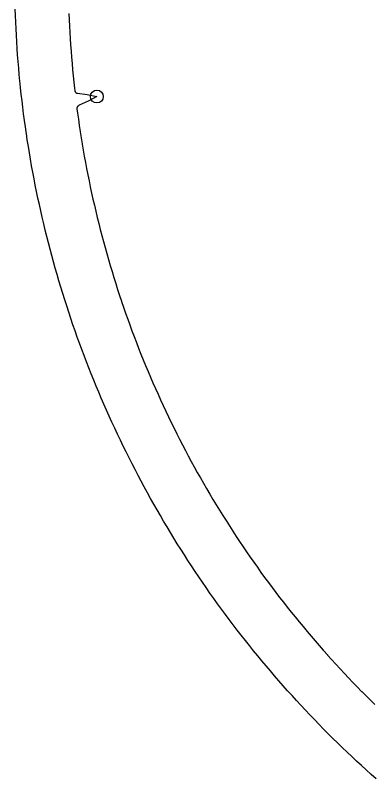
# Model space of a CAD drawing. Header units: millimetres. Extents: x -82 to 82, y -82 to 82.
# Drawn here: x -82.3 to -54.7, y -61.7 to -3 of the extents above; entities that cross this region are included whole.
import ezdxf

# ---------------------------------------------------------------- set-up
doc = ezdxf.new("R2010")
doc.units = ezdxf.units.MM
for name, color, linetype in [('CUT_INNER', 6, 'Continuous'), ('CUT_OUTER', 1, 'Continuous'), ('ENGRAVE', 7, 'Continuous')]:
    doc.layers.add(name, color=color, linetype=linetype)

msp = doc.modelspace()

# ---------------------------------------------------------------- linework, layer by layer
at = {"layer": 'CUT_INNER'}
msp.add_lwpolyline([(-78.1795, -2.8803), (-78.1604, -3.3584), (-78.1603, -3.3599), (-78.1383, -3.8379), (-78.1382, -3.8395), (-78.1133, -4.3173), (-78.1132, -4.3188), (-78.0853, -4.7965), (-78.0852, -4.798), (-78.0544, -5.2755), (-78.0543, -5.2771), (-78.0206, -5.7544), (-78.0205, -5.7559), (-77.9838, -6.233), (-77.9837, -6.2345), (-77.9441, -6.7114), (-77.944, -6.7129), (-77.9014, -7.1895), (-77.9013, -7.191), (-77.8559, -7.6674), (-77.8557, -7.6689), (-77.8074, -8.1449), (-77.8072, -8.1465), (-77.7559, -8.6222), (-77.7557, -8.6237), (-77.7375, -8.7837), (-77.7337, -8.8071), (-77.7277, -8.83), (-77.7196, -8.8523), (-77.7094, -8.8737), (-77.6972, -8.894), (-77.6831, -8.9131), (-77.6673, -8.9307), (-77.6499, -8.9468), (-77.6311, -8.9612), (-77.611, -8.9737), (-77.5898, -8.9842), (-77.5677, -8.9927), (-77.5448, -8.9991), (-77.5215, -9.0033), (-77.5176, -9.0038), (-76.7831, -9.1056), (-76.7757, -9.1069), (-76.0392, -9.2544), (-76.0341, -9.2557), (-76.0388, -9.2586), (-76.7006, -9.6135), (-76.7073, -9.6168), (-77.3808, -9.9276), (-77.382, -9.9281), (-77.4182, -9.9443), (-77.4401, -9.9555), (-77.4609, -9.9688), (-77.4802, -9.9841), (-77.4979, -10.0011), (-77.5139, -10.0199), (-77.528, -10.0401), (-77.5399, -10.0616), (-77.5498, -10.0842), (-77.5573, -10.1076), (-77.5625, -10.1317), (-77.5653, -10.1562), (-77.5657, -10.1808), (-77.5637, -10.2053), (-77.5209, -10.5278), (-77.5207, -10.5293), (-77.4548, -11.0033), (-77.4546, -11.0048), (-77.3859, -11.4783), (-77.3856, -11.4799), (-77.314, -11.9529), (-77.3137, -11.9545), (-77.2392, -12.4271), (-77.2389, -12.4286), (-77.1615, -12.9008), (-77.1612, -12.9023), (-77.0809, -13.374), (-77.0806, -13.3755), (-76.9973, -13.8467), (-76.9971, -13.8482), (-76.9109, -14.3189), (-76.9107, -14.3204), (-76.8216, -14.7906), (-76.8213, -14.7921), (-76.7294, -15.2617), (-76.7291, -15.2632), (-76.6343, -15.7322), (-76.634, -15.7337), (-76.5364, -16.2021), (-76.5361, -16.2036), (-76.4355, -16.6714), (-76.4352, -16.6729), (-76.3318, -17.1401), (-76.3314, -17.1416), (-76.2252, -17.6081), (-76.2248, -17.6096), (-76.1157, -18.0755), (-76.1153, -18.077), (-76.0034, -18.5422), (-76.003, -18.5437), (-75.8882, -19.0082), (-75.8878, -19.0097), (-75.7701, -19.4735), (-75.7697, -19.475), (-75.6492, -19.938), (-75.6488, -19.9395), (-75.5254, -20.4018), (-75.525, -20.4033), (-75.3988, -20.8649), (-75.3984, -20.8663), (-75.2694, -21.3271), (-75.269, -21.3286), (-75.1371, -21.7886), (-75.1367, -21.79), (-75.002, -22.2492), (-75.0015, -22.2506), (-74.8641, -22.709), (-74.8636, -22.7104), (-74.7233, -23.1679), (-74.7229, -23.1694), (-74.5797, -23.6259), (-74.5793, -23.6274), (-74.4334, -24.0831), (-74.4329, -24.0846), (-74.2842, -24.5394), (-74.2837, -24.5408), (-74.1322, -24.9947), (-74.1317, -24.9962), (-73.9775, -25.4491), (-73.977, -25.4506), (-73.8199, -25.9025), (-73.8194, -25.904), (-73.6596, -26.355), (-73.6591, -26.3565), (-73.4965, -26.8065), (-73.496, -26.8079), (-73.3306, -27.2569), (-73.3301, -27.2584), (-73.162, -27.7064), (-73.1615, -27.7078), (-72.9906, -28.1548), (-72.9901, -28.1562), (-72.8165, -28.6021), (-72.8159, -28.6035), (-72.6396, -29.0484), (-72.6391, -29.0498), (-72.46, -29.4935), (-72.4595, -29.4949), (-72.2777, -29.9376), (-72.2771, -29.939), (-72.0926, -30.3805), (-72.092, -30.3819), (-71.9049, -30.8223), (-71.9043, -30.8237), (-71.7144, -31.2629), (-71.7138, -31.2643), (-71.5212, -31.7023), (-71.5206, -31.7037), (-71.3254, -32.1406), (-71.3247, -32.142), (-71.1268, -32.5776), (-71.1262, -32.579), (-70.9256, -33.0134), (-70.9249, -33.0148), (-70.7217, -33.448), (-70.721, -33.4494), (-70.5151, -33.8813), (-70.5144, -33.8827), (-70.3059, -34.3134), (-70.3052, -34.3147), (-70.094, -34.7441), (-70.0933, -34.7455), (-69.8795, -35.1735), (-69.8788, -35.1749), (-69.6624, -35.6016), (-69.6617, -35.603), (-69.4426, -36.0284), (-69.4419, -36.0298), (-69.2202, -36.4538), (-69.2195, -36.4552), (-68.9953, -36.8779), (-68.9945, -36.8792), (-68.7677, -37.3005), (-68.767, -37.3019), (-68.5375, -37.7218), (-68.5368, -37.7231), (-68.3048, -38.1416), (-68.304, -38.1429), (-68.0695, -38.56), (-68.0687, -38.5613), (-67.8316, -38.9769), (-67.8308, -38.9783), (-67.5911, -39.3924), (-67.5904, -39.3937), (-67.3482, -39.8064), (-67.3474, -39.8077), (-67.1026, -40.2189), (-67.1019, -40.2202), (-66.8546, -40.6299), (-66.8538, -40.6312), (-66.604, -41.0393), (-66.6032, -41.0406), (-66.351, -41.4472), (-66.3502, -41.4485), (-66.0954, -41.8536), (-66.0946, -41.8548), (-65.8374, -42.2583), (-65.8365, -42.2596), (-65.5768, -42.6615), (-65.576, -42.6628), (-65.3138, -43.0631), (-65.313, -43.0643), (-65.0484, -43.463), (-65.0475, -43.4643), (-64.7805, -43.8613), (-64.7796, -43.8626), (-64.5101, -44.258), (-64.5092, -44.2592), (-64.2373, -44.653), (-64.2365, -44.6542), (-63.9621, -45.0463), (-63.9613, -45.0475), (-63.6845, -45.4379), (-63.6836, -45.4392), (-63.4045, -45.8278), (-63.4036, -45.8291), (-63.1222, -46.216), (-63.1212, -46.2172), (-62.8374, -46.6024), (-62.8365, -46.6037), (-62.5503, -46.9871), (-62.5493, -46.9883), (-62.2608, -47.37), (-62.2598, -47.3713), (-61.9689, -47.7512), (-61.968, -47.7524), (-61.6748, -48.1305), (-61.6738, -48.1317), (-61.3783, -48.508), (-61.3773, -48.5092), (-61.0795, -48.8837), (-61.0785, -48.8849), (-60.7784, -49.2576), (-60.7774, -49.2588), (-60.475, -49.6296), (-60.4741, -49.6308), (-60.1694, -49.9997), (-60.1684, -50.0009), (-59.8614, -50.368), (-59.8605, -50.3691), (-59.5513, -50.7343), (-59.5503, -50.7355), (-59.2388, -51.0988), (-59.2378, -51.0999), (-58.9242, -51.4613), (-58.9232, -51.4624), (-58.6073, -51.8219), (-58.6063, -51.823), (-58.2882, -52.1805), (-58.2872, -52.1816), (-57.967, -52.5372), (-57.9659, -52.5383), (-57.6435, -52.8919), (-57.6425, -52.893), (-57.3179, -53.2446), (-57.3169, -53.2457), (-56.9901, -53.5952), (-56.9891, -53.5964), (-56.6602, -53.9439), (-56.6591, -53.945), (-56.3281, -54.2906), (-56.3271, -54.2917), (-55.9939, -54.6352), (-55.9929, -54.6363), (-55.6577, -54.9777), (-55.6566, -54.9788), (-55.3193, -55.3182), (-55.3182, -55.3193), (-54.9788, -55.6566), (-54.9777, -55.6577), (-54.6363, -55.9929)], dxfattribs=at)
at = {"layer": 'CUT_OUTER'}
msp.add_lwpolyline([(-54.5494, -61.6919), (-54.9269, -61.356), (-55.3023, -61.0178), (-55.6757, -60.6774), (-56.0469, -60.3346), (-56.4161, -59.9896), (-56.7831, -59.6423), (-57.148, -59.2927), (-57.5107, -58.941), (-57.8713, -58.587), (-58.2297, -58.2308), (-58.5859, -57.8724), (-58.9399, -57.5118), (-59.2917, -57.1491), (-59.6412, -56.7842), (-59.9885, -56.4172), (-60.3336, -56.0481), (-60.6763, -55.6768), (-61.0168, -55.3034), (-61.355, -54.928), (-61.6909, -54.5505), (-62.0244, -54.171), (-62.3556, -53.7894), (-62.6845, -53.4057), (-63.011, -53.0201), (-63.3352, -52.6325), (-63.6569, -52.2429), (-63.9763, -51.8513), (-64.2932, -51.4578), (-64.6078, -51.0623), (-64.9199, -50.6649), (-65.2295, -50.2656), (-65.5367, -49.8644), (-65.8414, -49.4614), (-66.1437, -49.0565), (-66.4434, -48.6497), (-66.7407, -48.2411), (-67.0354, -47.8307), (-67.3277, -47.4184), (-67.6174, -47.0044), (-67.9045, -46.5886), (-68.1891, -46.1711), (-68.4711, -45.7518), (-68.7505, -45.3309), (-69.0274, -44.9082), (-69.3016, -44.4838), (-69.5733, -44.0577), (-69.8423, -43.63), (-70.1087, -43.2006), (-70.3725, -42.7696), (-70.6336, -42.337), (-70.892, -41.9028), (-71.1478, -41.467), (-71.4009, -41.0297), (-71.6513, -40.5908), (-71.899, -40.1504), (-72.144, -39.7085), (-72.3863, -39.2651), (-72.6259, -38.8202), (-72.8627, -38.3738), (-73.0968, -37.926), (-73.3281, -37.4768), (-73.5567, -37.0262), (-73.7825, -36.5741), (-74.0055, -36.1207), (-74.2257, -35.666), (-74.4432, -35.2099), (-74.6578, -34.7524), (-74.8697, -34.2937), (-75.0787, -33.8336), (-75.2849, -33.3723), (-75.4882, -32.9098), (-75.6887, -32.4459), (-75.8864, -31.9809), (-76.0812, -31.5147), (-76.2731, -31.0473), (-76.4622, -30.5787), (-76.6484, -30.1089), (-76.8317, -29.6381), (-77.0121, -29.1661), (-77.1896, -28.693), (-77.3642, -28.2188), (-77.5359, -27.7436), (-77.7047, -27.2673), (-77.8705, -26.79), (-78.0334, -26.3117), (-78.1934, -25.8324), (-78.3504, -25.3521), (-78.5045, -24.8709), (-78.6556, -24.3888), (-78.8038, -23.9057), (-78.949, -23.4217), (-79.0912, -22.9368), (-79.2305, -22.4511), (-79.3668, -21.9645), (-79.5, -21.4771), (-79.6303, -20.9889), (-79.7576, -20.4999), (-79.8819, -20.0102), (-80.0032, -19.5196), (-80.1214, -19.0284), (-80.2367, -18.5364), (-80.3489, -18.0437), (-80.4581, -17.5504), (-80.5643, -17.0564), (-80.6674, -16.5617), (-80.7675, -16.0664), (-80.8646, -15.5706), (-80.9586, -15.0741), (-81.0496, -14.577), (-81.1375, -14.0795), (-81.2223, -13.5813), (-81.3041, -13.0827), (-81.3829, -12.5836), (-81.4586, -12.084), (-81.477, -11.9574), (-81.5313, -11.5832), (-81.6008, -11.0827), (-81.6673, -10.5818), (-81.7307, -10.0805), (-81.791, -9.5788), (-81.8482, -9.0768), (-81.9024, -8.5744), (-81.9337, -8.2664), (-81.9534, -8.0725), (-82.0014, -7.5695), (-82.0463, -7.0662), (-82.0881, -6.5626), (-82.1268, -6.0588), (-82.1624, -5.5548), (-82.195, -5.0505), (-82.2244, -4.5461), (-82.2508, -4.0415), (-82.274, -3.5367), (-82.2942, -3.0318), (-82.3112, -2.5268)], dxfattribs=at)
at = {"layer": 'ENGRAVE'}
msp.add_circle((-76.0333, -9.2556), 0.4941, dxfattribs=at)

doc.saveas('drawing.dxf')
